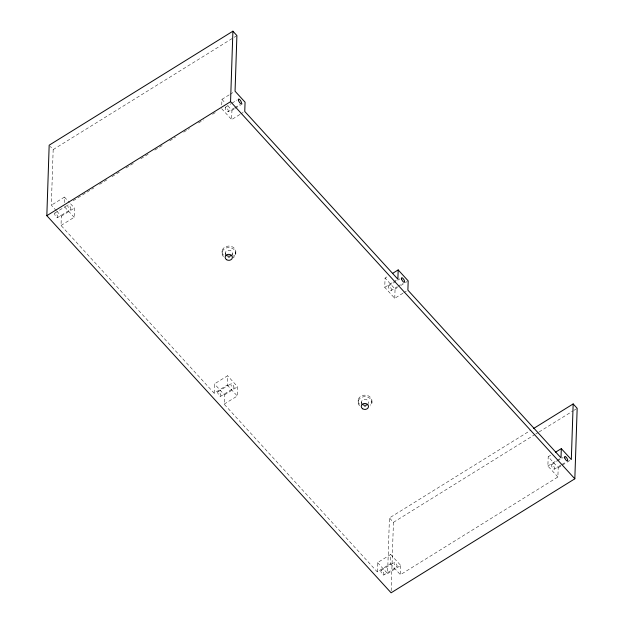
<?xml version="1.0" encoding="UTF-8"?>
<svg xmlns="http://www.w3.org/2000/svg" width="624" height="624" viewBox="0 0 624 624"><rect width="100%" height="100%" fill="white"/><g stroke="black" fill="none" stroke-linecap="round" stroke-linejoin="round"><path stroke-width="0.47" stroke-dasharray="3.12 2.34" d="M56.332 210.701L51.324 205.226L53.173 149.581L50.31 146.453M214.149 393.19L214.453 383.916L227.581 375.773L227.269 385.047L214.149 393.19L61.027 225.459L61.331 216.185L56.956 211.388M64.264 202.644L64.451 197.083L51.324 205.226M61.027 225.459L74.147 217.316L74.459 208.042L70.075 203.245M221.746 104.933L221.933 99.364L229.312 94.786M222.035 252.424L222.082 250.942M225.225 255.271L225.303 252.821M239.834 114.512L231.637 119.605L231.941 110.331L227.565 105.534M377.27 571.888L377.582 562.614L390.702 554.471L390.398 563.745L377.27 571.888L224.156 404.157L224.461 394.883L214.453 383.916M232.448 255.333L232.502 253.703M235.771 254.101L235.817 252.619M224.156 404.157L237.276 396.014L237.588 386.74L227.581 375.773M358.137 401.521L358.192 400.039M361.327 404.368L361.413 401.918M371.881 403.198L371.927 401.716M402.964 293.21L394.758 298.303L384.751 287.336L385.063 278.062L388.339 276.026M394.758 298.303L395.07 289.029L385.063 278.062M390.702 554.471L400.709 565.438L387.59 573.581L389.438 517.936L530.962 430.131M391.162 590.866L393.44 522.327L389.438 517.936M550.649 455.231L548.192 456.76L558.199 467.719L557.887 476.993L400.405 574.712L400.709 565.438M557.887 476.993L547.88 466.034L548.192 456.76M53.173 149.581L236.902 35.584M230.139 94.279L234.234 91.736M73.211 200.725L93.826 187.933M99.598 184.353L107.843 179.236M111.961 176.678L120.206 171.569M125.978 167.981L134.222 162.872M140.821 158.777L149.066 153.66M154.838 150.08L163.082 144.963M169.681 140.868L175.453 137.288M183.698 132.171L189.47 128.591M198.541 122.967L203.486 119.894M212.558 114.27L216.676 111.712M54.811 213.08L67.938 204.937M225.42 107.227L231.161 103.662M231.98 103.155L236.902 100.097M57.541 217.604A2.644 0.936 58.2 0 0 56.222 213.86A2.644 0.936 58.2 0 0 54.764 214.562A2.644 0.936 58.2 0 0 57.541 217.604L70.66 209.461A2.644 0.936 58.2 0 0 69.35 205.717A2.644 0.936 58.2 0 0 67.891 206.419A2.644 0.936 58.2 0 0 70.66 209.461M228.142 111.743A2.644 0.936 58.2 0 0 226.832 107.999A2.644 0.936 58.2 0 0 225.373 108.709A2.644 0.936 58.2 0 0 228.142 111.743L233.891 108.186M234.71 107.671L239.632 104.621M61.331 216.185L74.459 208.042M231.941 110.331L234.406 108.802M235.225 108.295L243.422 103.202M240.653 114.005L243.118 112.476M384.751 287.336L392.956 282.251M393.775 281.736L396.24 280.215M217.94 391.778L231.067 383.635M388.549 285.917L400.031 278.795M220.662 396.295A2.644 0.936 58.2 0 0 219.352 392.551A2.644 0.936 58.2 0 0 217.893 393.26A2.644 0.936 58.2 0 0 220.662 396.295L233.789 388.151A2.644 0.936 58.2 0 0 232.479 384.407A2.644 0.936 58.2 0 0 231.013 385.117A2.644 0.936 58.2 0 0 233.789 388.151M391.271 290.441A2.644 0.936 58.2 0 0 389.961 286.697A2.644 0.936 58.2 0 0 388.502 287.407A2.644 0.936 58.2 0 0 391.271 290.441L397.012 286.876M397.839 286.369L402.761 283.319M224.461 394.883L237.588 386.74M395.07 289.029L397.527 287.5M400.811 285.464L407.371 281.393M403.783 292.703L406.247 291.174M393.44 522.327L534.963 434.515M535.79 434L538.27 432.463M539.097 431.948L573.035 410.896M573.862 410.381L577.169 408.322M547.88 466.034L556.085 460.941M556.904 460.434L560.188 458.398M381.069 570.469L394.196 562.325M551.678 464.615L556.6 461.565M557.419 461.05L563.16 457.493M383.791 574.993A2.644 0.936 58.2 0 0 382.481 571.249A2.644 0.936 58.2 0 0 381.022 571.958A2.644 0.936 58.2 0 0 383.791 574.993L396.919 566.849A2.644 0.936 58.2 0 0 395.608 563.105A2.644 0.936 58.2 0 0 394.142 563.815A2.644 0.936 58.2 0 0 396.919 566.849M554.401 469.139A2.644 0.936 58.2 0 0 553.09 465.395A2.644 0.936 58.2 0 0 551.632 466.097A2.644 0.936 58.2 0 0 554.401 469.139L560.96 465.067M561.787 464.56L565.882 462.01M558.199 467.719L561.475 465.683M562.302 465.176L566.397 462.634M567.216 462.127L570.5 460.091M221.933 99.364L225.061 102.796M221.629 108.638L231.637 119.605M64.451 197.083L69.451 202.558M64.763 207.035L74.147 217.316M227.269 385.047L237.276 396.014M390.398 563.745L400.405 574.712M377.582 562.614L387.59 573.581M225.545 254.366A3.635 3.003 1.9 0 1 228.914 250.255A3.635 3.003 1.9 0 1 232.253 254.452M361.647 403.463A3.635 3.003 1.9 0 1 365.017 399.352A3.635 3.003 1.9 0 1 368.363 403.549M359.549 404.297A6.934 5.733 1.9 0 1 360.391 396.583A6.934 5.733 1.9 0 1 369.759 396.708A6.934 5.733 1.9 0 1 370.547 404.438M365.945 406.575A6.934 5.733 1.9 0 1 364.135 406.552M223.439 255.2A6.934 5.733 1.9 0 1 224.749 247.174A6.934 5.733 1.9 0 1 234.46 248.36A6.934 5.733 1.9 0 1 233.158 256.386M229.835 257.478A6.934 5.733 1.9 0 1 228.025 257.455M223.392 256.682A6.934 5.733 1.9 0 1 224.702 248.656A6.934 5.733 1.9 0 1 234.413 249.842A6.934 5.733 1.9 0 1 233.103 257.868M359.494 405.779A6.934 5.733 1.9 0 1 360.344 398.073A6.934 5.733 1.9 0 1 369.704 398.19A6.934 5.733 1.9 0 1 370.492 405.92"/><path stroke-width="0.94" d="M533.442 428.587L573.167 403.939L577.169 408.322L574.829 478.803L391.1 592.8L46.831 215.678L49.171 145.197L232.9 31.2L236.902 35.584L235.061 91.221L245.068 102.188L244.756 111.462L397.878 279.193L398.182 269.919L392.441 273.484M574.829 478.803L230.56 101.673L232.9 31.2M555.571 452.182L561.311 448.617L561.007 457.891L407.885 290.16L408.19 280.886L398.182 269.919M573.167 403.939L571.319 459.576L561.311 448.617M46.831 215.678L230.56 101.673M231.777 255.13A3.635 3.003 1.9 0 1 226.013 255.052M367.879 404.227A3.635 3.003 1.9 0 1 362.123 404.149M226.551 259.693A3.635 3.003 1.9 0 0 232.362 257.782A3.635 3.003 1.9 0 0 227.386 254.545A3.635 3.003 1.9 0 0 226.551 259.693M362.653 408.79A3.635 3.003 1.9 0 0 368.472 406.879A3.635 3.003 1.9 0 0 363.496 403.642A3.635 3.003 1.9 0 0 362.653 408.79M238.493 100.565A2.644 0.936 58.2 0 0 241.27 103.607A2.644 0.936 58.2 0 0 239.959 99.856A2.644 0.936 58.2 0 0 238.493 100.565M401.622 279.263A2.644 0.936 58.2 0 0 404.399 282.298A2.644 0.936 58.2 0 0 403.088 278.554A2.644 0.936 58.2 0 0 401.622 279.263M564.751 457.954A2.644 0.936 58.2 0 0 567.528 460.996A2.644 0.936 58.2 0 0 566.21 457.252A2.644 0.936 58.2 0 0 564.751 457.954"/></g></svg>
